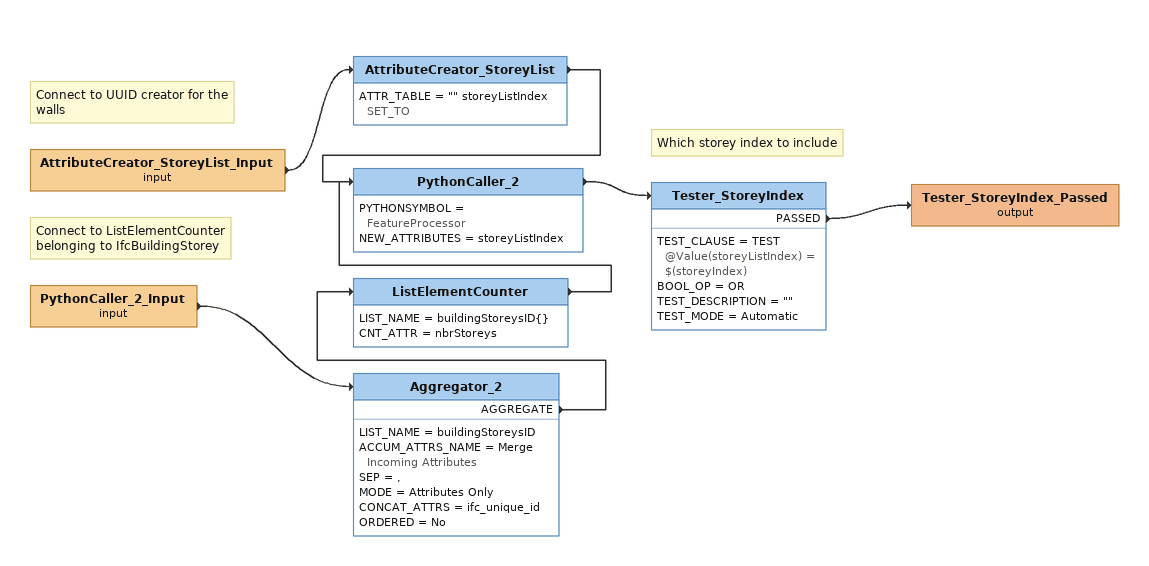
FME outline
Note: Connect to UUID creator for the walls
AttributeCreator_StoreyList_Input (input)
    -> AttributeCreator_StoreyList
AttributeCreator_StoreyList
    ATTR_TABLE = "" storeyListIndex SET_TO
    -> PythonCaller_2
Note: Connect to ListElementCounter / belonging to IfcBuildingStorey
PythonCaller_2_Input (input)
    -> Aggregator_2
Aggregator_2
    LIST_NAME = buildingStoreysID
    ACCUM_ATTRS_NAME = Merge Incoming Attributes
    SEP = ,
    MODE = Attributes Only
    CONCAT_ATTRS = ifc_unique_id
    ORDERED = No
    AGGREGATE -> ListElementCounter
ListElementCounter
    LIST_NAME = buildingStoreysID{}
    CNT_ATTR = nbrStoreys
    -> PythonCaller_2
PythonCaller_2
    PYTHONSYMBOL = FeatureProcessor
    NEW_ATTRIBUTES = storeyListIndex
    -> Tester_StoreyIndex
Note: Which storey index to include
Tester_StoreyIndex
    TEST_CLAUSE = TEST @Value(storeyListIndex) = $(storeyIndex)
    BOOL_OP = OR
    TEST_DESCRIPTION = ""
    TEST_MODE = Automatic
    PASSED -> Tester_StoreyIndex_Passed (output)
Tester_StoreyIndex_Passed (output)
